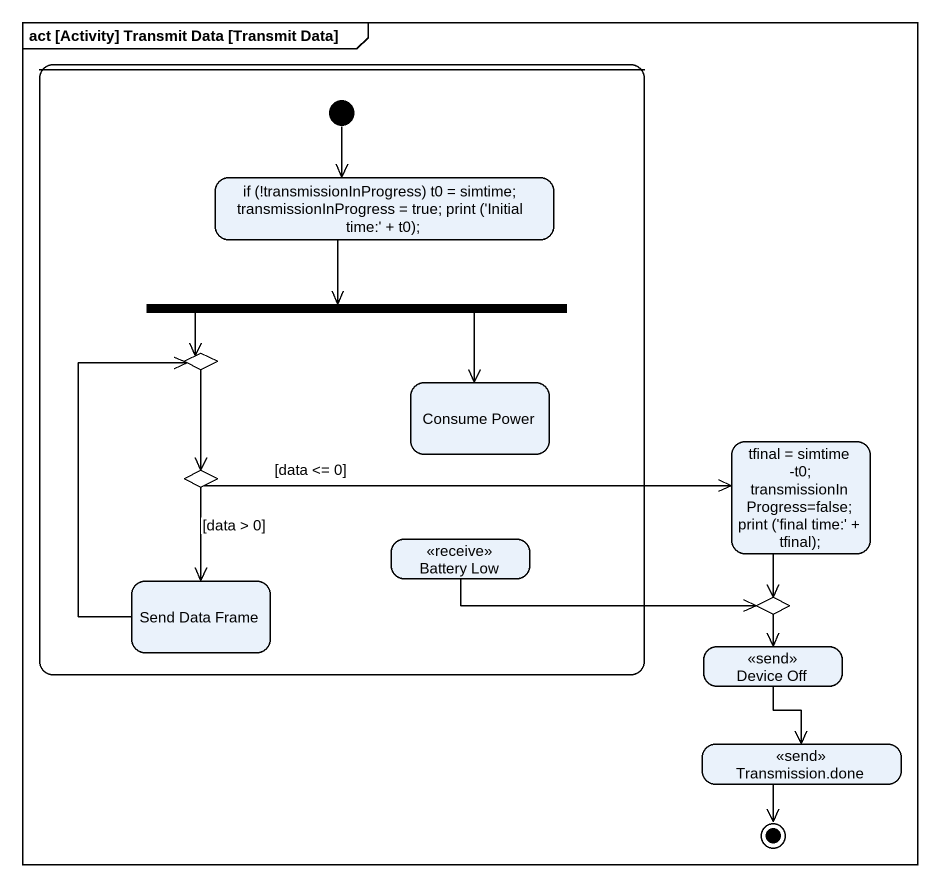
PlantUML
@startuml
mainframe act [Activity] Transmit Data [Transmit Data]
hide empty description
state " " as state1 {
  state "if (!transmissionInProgress) t0 = simtime; transmissionInProgress = true; print ('Initial time:' + t0);" as if_transmissionInProgress
  state fork1 <<fork>>
  state choice1 <<choice>>
  state "Consume Power" as Consume_Power
  state choice2 <<choice>>
  state "Send Data Frame" as Send_Data_Frame
  state "Battery Low" as Battery_Low <<receive>>
  [*] --> if_transmissionInProgress
}
state "tfinal = simtime -t0; transmissionInProgress=false; print ('final time:' + tfinal);" as tfinal_simtime_t0
state choice3 <<choice>>
state "Device Off" as Device_Off <<send>>
state "Transmission.done" as Transmission_done <<send>>
if_transmissionInProgress --> fork1
fork1 -left-> choice1
fork1 --> Consume_Power
choice1 --> choice2
choice2 -right-> tfinal_simtime_t0 : [data <= 0]
choice2 --> Send_Data_Frame : [data > 0]
tfinal_simtime_t0 --> choice3
Send_Data_Frame -up-> choice1
Battery_Low -right-> choice3
choice3 --> Device_Off
Device_Off --> Transmission_done
Transmission_done --> [*]
@enduml
